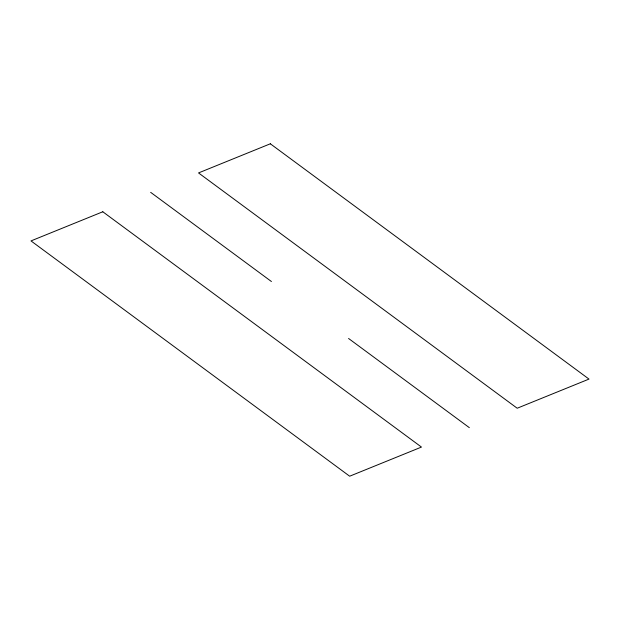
<?xml version="1.0" encoding="UTF-8"?>
<svg xmlns="http://www.w3.org/2000/svg" width="620" height="620" viewBox="0 0 620 620"><rect width="100%" height="100%" fill="white"/><g stroke="black" fill="none" stroke-linecap="round" stroke-linejoin="round"><path stroke-width="0.93" d="M150.668 192.347L271.436 281.526M348.564 338.474L469.332 427.653M102.804 211.769L31 240.909L349.665 476.207L421.468 447.074L102.804 211.769M270.336 143.793L198.532 172.926L517.196 408.231L589 379.091L270.336 143.793"/></g></svg>
